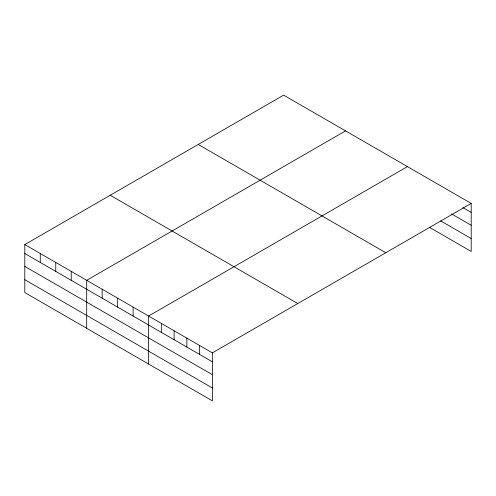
<?xml version="1.0" encoding="UTF-8"?>
<svg xmlns="http://www.w3.org/2000/svg" width="496" height="496" viewBox="0 0 496 496"><rect width="100%" height="100%" fill="white"/><g stroke="black" fill="none" stroke-linecap="round" stroke-linejoin="round"><path stroke-width="0.74" d="M24.8 244.571L212.369 352.867L212.369 400.861L24.8 292.572L24.8 244.571L283.631 95.139L471.2 203.428L471.2 251.429L429.108 227.125M345.532 130.876L86.695 280.308L86.695 328.309M407.427 166.613L148.595 316.045L148.595 364.045M212.369 352.867L471.2 203.428M462.911 207.588L471.2 212.375M451.428 213.85L471.2 225.265M440.591 220.869L471.2 238.539M198.22 144.454L385.783 252.743M110.217 195.257L297.78 303.552M24.8 253.518L212.369 361.813M24.8 266.408L212.369 374.697M24.8 279.682L212.369 387.977M199.615 345.501L199.615 354.448M186.862 338.136L186.862 347.082M174.102 330.77L174.102 339.723M161.349 323.411L161.349 332.357M133.12 307.111L133.12 316.057M117.645 298.177L117.645 307.123M102.17 289.242L102.17 298.189M71.226 271.374L71.226 280.321M55.75 262.44L55.75 271.386M40.275 253.506L40.275 262.452"/></g></svg>
